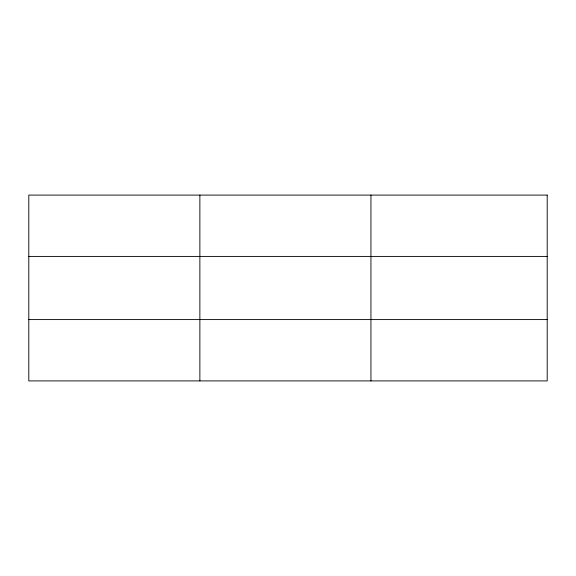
<?xml version="1.0" encoding="UTF-8"?>
<svg xmlns="http://www.w3.org/2000/svg" width="576" height="576" viewBox="0 0 576 576"><rect width="100%" height="100%" fill="white"/><g stroke="black" fill="none" stroke-linecap="round" stroke-linejoin="round"><path stroke-width="0.86" d="M199.872 380.909L199.872 195.091M370.944 380.909L370.944 195.091M28.8 256.414L547.2 256.414M28.8 319.586L547.2 319.586M547.2 195.091L547.2 380.909L28.8 380.909L28.8 195.091L547.2 195.091"/></g></svg>
